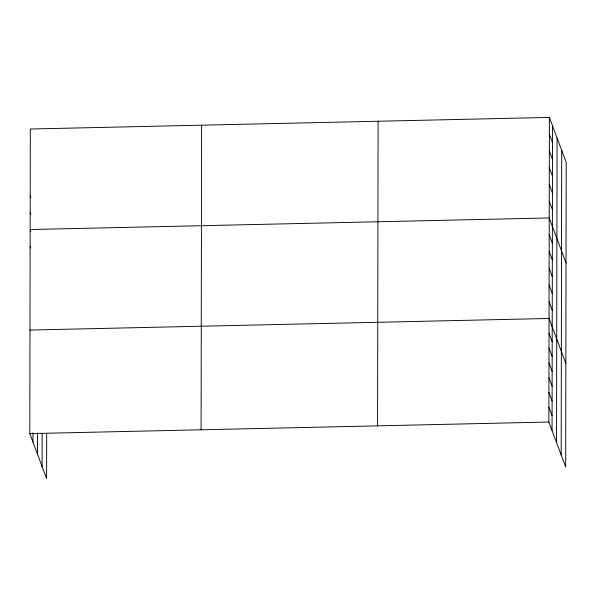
<?xml version="1.0" encoding="UTF-8"?>
<svg xmlns="http://www.w3.org/2000/svg" width="596" height="596" viewBox="0 0 596 596"><rect width="100%" height="100%" fill="white"/><g stroke="black" fill="none" stroke-linecap="round" stroke-linejoin="round"><path stroke-width="0.89" d="M46.689 434.193L46.607 478.573L29.8 433.612L30.322 129.012L549.393 117.427L566.2 162.388L565.678 466.988L548.864 422.028L549.393 117.427M32.974 442.098L32.989 432.852M37.473 454.137L37.511 432.867M42.107 466.541L42.167 433.247M201.09 429.791L201.612 125.182M377.573 425.849L378.095 121.249M552.038 430.513L552.559 125.912M556.537 442.552L557.066 137.944M561.179 454.957L561.7 150.348M29.979 330.05L549.043 318.465L565.857 363.426M29.8 433.612L548.864 422.028M549.363 134.174L552.537 142.667M549.333 150.93L552.507 159.415M549.303 167.685L552.477 176.17M549.274 184.44L552.447 192.925M549.244 201.195L552.418 209.68M566.029 262.903L549.214 217.942L30.15 229.527L30.783 231.226M549.192 234.697L552.358 243.183M549.162 251.452L552.336 259.938M549.132 268.207L552.306 276.693M549.102 284.955L552.276 293.441M549.072 301.71L552.246 310.196M549.02 333.261L552.194 341.746M548.998 348.057L552.164 356.542M548.968 362.852L552.142 371.338M548.946 377.648L552.12 386.133M548.916 392.444L552.09 400.929M548.894 407.232L552.067 415.725M30.21 196.024L30.843 197.716M30.18 212.772L30.813 214.471M30.12 246.282L30.754 247.981"/></g></svg>
